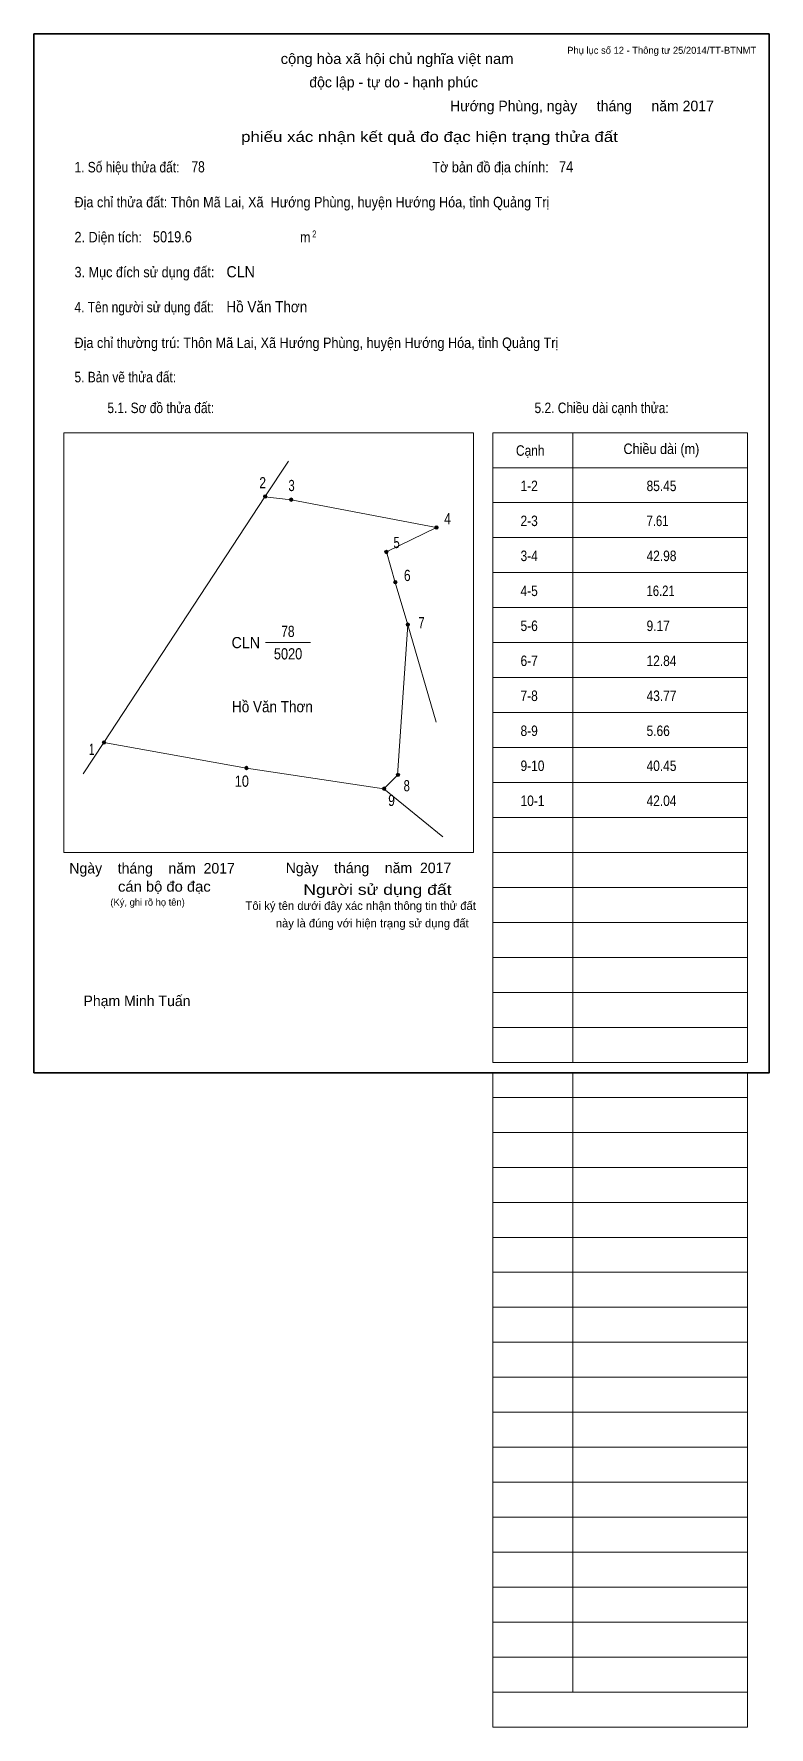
# Model space of a CAD drawing. Header units: centimetres. Extents: x 0 to 21, y -18.7 to 29.7.
import ezdxf
from ezdxf.enums import TextEntityAlignment as Align

# ---------------------------------------------------------------- set-up
doc = ezdxf.new("R2010")
doc.units = ezdxf.units.CM
doc.header["$LTSCALE"] = 0.12
doc.layers.add('30', color=7, linetype='Continuous')
doc.layers.add('34', color=7, linetype='Continuous')
for name, color, linetype, lineweight in [('32', 7, 'Continuous', 13), ('33', 7, 'Continuous', 13), ('6', 7, 'Continuous', 13), ('63', 7, 'Continuous', 13)]:
    doc.layers.add(name, color=color, linetype=linetype, lineweight=lineweight)

msp = doc.modelspace()

# ---------------------------------------------------------------- hatches: boundary and pattern name
at = {"layer": '32'}
for points in [[(6.6554, 16.4761, 1), (6.5554, 16.4761, 1)], [(7.399, 16.3866, 1), (7.299, 16.3866, 1)], [(11.5505, 15.5919, 1), (11.4505, 15.5919, 1)], [(10.1185, 14.8916, 1), (10.0185, 14.8916, 1)], [(10.3732, 14.0261, 1), (10.2732, 14.0261, 1)], [(10.7292, 12.8144, 1), (10.6292, 12.8144, 1)], [(2.0505, 9.4458, 1), (1.9505, 9.4458, 1)], [(6.1204, 8.715, 1), (6.0204, 8.715, 1)], [(10.4479, 8.5183, 1), (10.3479, 8.5183, 1)], [(10.0545, 8.1249, 1), (9.9545, 8.1249, 1)]]:
    msp.add_hatch(color=256, dxfattribs=at).paths.add_polyline_path(points)

# ---------------------------------------------------------------- linework, layer by layer
for centre in [(6.6054, 16.4761), (7.349, 16.3866), (11.5005, 15.5919), (10.0685, 14.8916), (10.3232, 14.0261), (10.6792, 12.8144), (2.0005, 9.4458), (6.0704, 8.715), (10.3979, 8.5183), (10.0045, 8.1249)]:
    msp.add_circle(centre, 0.05, dxfattribs=at)
at = {"layer": '33'}
msp.add_line((6.62, 12.3), (7.9, 12.3), dxfattribs=at)
at = {"layer": '6'}
msp.add_line((11.68, 6.75), (10, 8.12), dxfattribs=at)
for points in [[(1.41, 8.55), (2, 9.44), (6.6, 16.47), (7.27, 17.49)], [(6.6, 16.47), (7.35, 16.38), (11.5, 15.59)], [(11.5, 15.59), (10.07, 14.89), (10.32, 14.02)], [(11.49, 10.03), (10.68, 12.81), (10.32, 14.02)], [(10.68, 12.81), (10.39, 8.51), (10, 8.12)], [(10, 8.12), (6.07, 8.71), (2, 9.44)]]:
    msp.add_lwpolyline(points, dxfattribs=at)
at = {"layer": '63'}
for p, q in [((0.86, 18.3), (12.56, 18.3)), ((0.86, 6.3), (0.86, 18.3)), ((12.56, 6.3), (12.56, 18.3)), ((13.11, 18.3), (20.38, 18.3)), ((13.11, 0.3), (13.11, 18.3)), ((15.39, 0.3), (15.39, 18.3)), ((20.38, 0.3), (20.38, 18.3)), ((13.11, 17.3), (20.38, 17.3)), ((13.11, 16.3), (20.38, 16.3)), ((13.11, 15.3), (20.38, 15.3)), ((13.11, 14.3), (20.38, 14.3)), ((13.11, 13.3), (20.38, 13.3)), ((13.11, 12.3), (20.38, 12.3)), ((13.11, 11.3), (20.38, 11.3)), ((13.11, 10.3), (20.38, 10.3)), ((13.11, 9.3), (20.38, 9.3)), ((13.11, 8.3), (20.38, 8.3)), ((13.11, 7.3), (20.38, 7.3)), ((0.86, 6.3), (12.56, 6.3)), ((13.11, 6.3), (20.38, 6.3)), ((13.11, 5.3), (20.38, 5.3)), ((13.11, 4.3), (20.38, 4.3)), ((13.11, 3.3), (20.38, 3.3)), ((13.11, 2.3), (20.38, 2.3)), ((13.11, 1.3), (20.38, 1.3)), ((13.11, 0.3), (20.38, 0.3)), ((13.11, -18.7), (13.11, 0)), ((15.39, -17.7), (15.39, 0)), ((20.38, -18.7), (20.38, 0)), ((13.11, -0.7), (20.38, -0.7)), ((13.11, -0.7), (20.38, -0.7)), ((13.11, -1.7), (20.38, -1.7)), ((13.11, -2.7), (20.38, -2.7)), ((13.11, -3.7), (20.38, -3.7)), ((13.11, -4.7), (20.38, -4.7)), ((13.11, -5.7), (20.38, -5.7)), ((13.11, -6.7), (20.38, -6.7)), ((13.11, -7.7), (20.38, -7.7)), ((13.11, -8.7), (20.38, -8.7)), ((13.11, -9.7), (20.38, -9.7)), ((13.11, -10.7), (20.38, -10.7)), ((13.11, -11.7), (20.38, -11.7)), ((13.11, -12.7), (20.38, -12.7)), ((13.11, -13.7), (20.38, -13.7)), ((13.11, -14.7), (20.38, -14.7)), ((13.11, -15.7), (20.38, -15.7)), ((13.11, -16.7), (20.38, -16.7)), ((13.11, -17.7), (20.38, -17.7)), ((13.11, -18.7), (20.38, -18.7))]:
    msp.add_line(p, q, dxfattribs=at)
at = {"layer": '63', "lineweight": 35}
msp.add_lwpolyline([(0, 0), (0, 29.7), (21, 29.7), (21, 0)], close=True, dxfattribs=at)

# ---------------------------------------------------------------- texts
at = {"layer": '30'}
for s, width, p in [('1-2', 0.85, (13.9, 16.63)), ('85.45', 0.85, (17.5, 16.63)), ('2-3', 0.85, (13.9, 15.63)), ('7.61', 0.8, (17.5, 15.63)), ('3-4', 0.85, (13.9, 14.63)), ('42.98', 0.85, (17.5, 14.63)), ('4-5', 0.85, (13.9, 13.63)), ('16.21', 0.8, (17.5, 13.63)), ('5-6', 0.85, (13.9, 12.63)), ('9.17', 0.85, (17.5, 12.63)), ('6-7', 0.85, (13.9, 11.63)), ('12.84', 0.85, (17.5, 11.63)), ('7-8', 0.85, (13.9, 10.63)), ('43.77', 0.85, (17.5, 10.63)), ('8-9', 0.85, (13.9, 9.63)), ('5.66', 0.85, (17.5, 9.63)), ('9-10', 0.85, (13.9, 8.63)), ('40.45', 0.85, (17.5, 8.63)), ('10-1', 0.85, (13.9, 7.63)), ('42.04', 0.85, (17.5, 7.63))]:
    msp.add_text(s, height=0.3, dxfattribs=dict(at, width=width)).set_placement(p)
at = {"layer": '32'}
for s, width, p in [('2', 0.8, (6.535, 16.71)), ('3', 0.75, (7.36, 16.63)), ('4', 0.8, (11.815, 15.68)), ('5', 0.75, (10.36, 15)), ('6', 0.8, (10.665, 14.06)), ('7', 0.75, (11.07, 12.71)), ('1', 0.65, (1.65, 9.09)), ('10', 0.85, (5.94, 8.18)), ('8', 0.75, (10.65, 8.05)), ('9', 0.8, (10.215, 7.63))]:
    msp.add_text(s, height=0.32, dxfattribs=dict(at, width=width)).set_placement(p, align=Align.CENTER)
at = {"layer": '33'}
for s, width, p in [('78', 0.8, (7.255, 12.46)), ('5020', 0.85, (7.26, 11.82))]:
    msp.add_text(s, height=0.32, dxfattribs=dict(at, width=width)).set_placement(p, align=Align.CENTER)
at = {"layer": '33', "width": 0.95}
msp.add_text('CLN', height=0.32, dxfattribs=at).set_placement((6.46, 12.14), align=Align.RIGHT)
at = {"layer": '34'}
for s, width, p in [('78', 0.8, (4.5, 25.74)), ('74', 0.85, (15, 25.74)), ('5019.6', 0.85, (3.4, 23.74)), ('CLN', 0.95, (5.5, 22.74)), ('Hồ Văn Thơn', 0.9, (5.5, 21.74)), ('Hồ Văn Thơn', 0.9, (5.66, 10.31))]:
    msp.add_text(s, height=0.32, dxfattribs=dict(at, width=width)).set_placement(p)
at = {"layer": '63', "width": 1.05}
msp.add_text('cộng hòa xã hội chủ nghĩa việt nam', height=0.3, dxfattribs=at).set_placement((10.375, 28.84), align=Align.CENTER)
at = {"layer": '63'}
for s, height, p in [('Phụ lục số 12 - Thông tư 25/2014/TT-BTNMT', 0.2, (20.63, 29.13)), ('Ngày    tháng    năm  2017', 0.3, (5.74, 5.7)), ('Ngày    tháng    năm  2017', 0.3, (11.92, 5.71)), ('(Ký, ghi rõ họ tên)', 0.2, (4.31, 4.78))]:
    msp.add_text(s, height=height, dxfattribs=at).set_placement(p, align=Align.RIGHT)
for s, height, p in [('độc lập - tự do - hạnh phúc', 0.3, (10.275, 28.17)), ('Hướng Phùng, ngày     tháng     năm 2017', 0.3, (15.655, 27.49)), ('Tôi ký tên dưới đây xác nhận thông tin thử đất', 0.24, (9.335, 4.66)), ('này là đúng với hiện trạng sử dụng đất', 0.24, (9.665, 4.16)), ('Phạm Minh Tuấn', 0.3, (2.945, 1.91))]:
    msp.add_text(s, height=height, dxfattribs=at).set_placement(p, align=Align.CENTER)
for s, width, p in [('phiếu xác nhận kết quả đo đạc hiện trạng thửa đất', 1.2, (16.68, 26.61)), ('cán bộ đo đạc', 1.05, (5.05, 5.18)), ('Người sử dụng đất', 1.25, (11.93, 5.09))]:
    msp.add_text(s, height=0.3, dxfattribs=dict(at, width=width)).set_placement(p, align=Align.RIGHT)
for s, height, width, p in [('1. Số hiệu thửa đất:', 0.3, 0.85, (1.16, 25.74)), ('Tờ bản đồ địa chính:', 0.3, 0.9, (11.38, 25.74)), ('Địa chỉ thửa đất: Thôn Mã Lai, Xã  Hướng Phùng, huyện Hướng Hóa, tỉnh Quảng Trị', 0.3, 0.9, (1.16, 24.74)), ('2. Diện tích:', 0.3, 0.9, (1.16, 23.74)), ('m', 0.3, 0.9, (7.6, 23.74)), ('2', 0.2, 0.8, (7.95, 23.88)), ('3. Mục đích sử dụng đất:', 0.3, 0.9, (1.16, 22.74)), ('4. Tên người sử dụng đất:', 0.3, 0.85, (1.16, 21.74)), ('Địa chỉ thường trú: Thôn Mã Lai, Xã Hướng Phùng, huyện Hướng Hóa, tỉnh Quảng Trị', 0.3, 0.9, (1.16, 20.72)), ('5. Bản vẽ thửa đất:', 0.3, 0.85, (1.16, 19.74)), ('5.1. Sơ đồ thửa đất:', 0.3, 0.85, (2.1, 18.86)), ('5.2. Chiều dài cạnh thửa:', 0.3, 0.85, (14.3, 18.86)), ('Cạnh', 0.3, 0.85, (13.77, 17.64)), ('Chiều dài (m)', 0.3, 0.9, (16.84, 17.69))]:
    msp.add_text(s, height=height, dxfattribs=dict(at, width=width)).set_placement(p)

doc.saveas('drawing.dxf')
